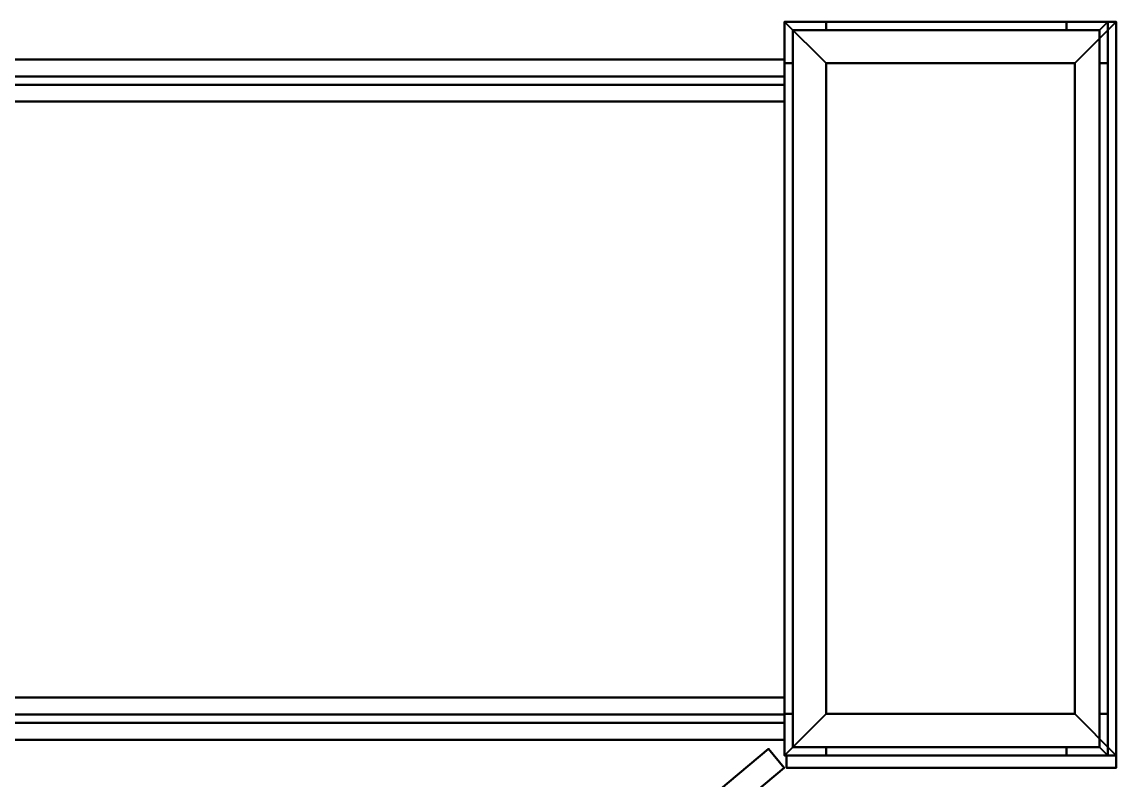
# Model space of a CAD drawing. Header units: millimetres. Extents: x -3275 to 3275, y -1040 to 450.
# Drawn here: x 1955 to 3275, y -465 to 450 of the extents above; entities that cross this region are included whole.
import ezdxf

# ---------------------------------------------------------------- set-up
doc = ezdxf.new("R2010")
doc.units = ezdxf.units.MM
doc.layers.add('I-FURN-PNLS', color=7, linetype='Continuous', lineweight=40)

msp = doc.modelspace()

# ---------------------------------------------------------------- meshes
at = {"layer": 'I-FURN-PNLS', "color": 7, "true_color": 0xf5f5f3}
mesh = msp.add_polyface(dxfattribs=at)
corners = [(2875, 450, 150), (2875, -435, 150), (3275, -435, 150), (3275, 450, 150), (2925, -385, 150), (2925, 400, 150), (3225, 400, 150), (3225, -385, 150)]
mesh.append_faces([[corners[k] for k in face] for face in [(0, 5, 6, 3), (3, 6, 7, 2)]], dxfattribs={"vtx0": -1, "vtx2": -1, "color": 7})
mesh.append_faces([[corners[k] for k in face] for face in [(4, 5, 0, 1), (7, 4, 1, 2)]], dxfattribs={"vtx1": -1, "vtx3": -1, "color": 7})
mesh = msp.add_polyface(dxfattribs=at)
corners = [(2875, 450), (3275, 450), (3275, -435), (2875, -435), (2925, -385), (3225, -385), (3225, 400), (2925, 400)]
mesh.append_faces([[corners[k] for k in face] for face in [(3, 4, 5, 2), (2, 5, 6, 1)]], dxfattribs={"vtx0": -1, "vtx2": -1, "color": 7})
mesh.append_faces([[corners[k] for k in face] for face in [(7, 4, 3, 0), (6, 7, 0, 1)]], dxfattribs={"vtx1": -1, "vtx3": -1, "color": 7})
mesh = msp.add_polyface(dxfattribs=at)
corners = [(2875, 450, 150), (3275, 450, 150), (3275, 450), (2875, 450)]
mesh.append_faces([[corners[k] for k in face] for face in [(0, 1, 2, 3)]], dxfattribs={"color": 7})
mesh = msp.add_polyface(dxfattribs=at)
corners = [(2875, -435, 150), (2875, 450, 150), (2875, 450), (2875, -435)]
mesh.append_faces([[corners[k] for k in face] for face in [(0, 1, 2, 3)]], dxfattribs={"color": 7})
mesh = msp.add_polyface(dxfattribs=at)
corners = [(2925, 450, 2175), (2875, 450, 2175), (2875, 400, 2175), (2885, 400, 2175), (2885, 440, 2175), (2925, 440, 2175), (2925, -435, 2175), (2925, -425, 2175), (2885, -425, 2175), (2885, -385, 2175), (2875, -385, 2175), (2875, -435, 2175), (3215, 450, 2175), (3215, 440, 2175), (3255, 440, 2175), (3255, 400, 2175), (3265, 400, 2175), (3265, 450, 2175), (3215, -435, 2175), (3265, -435, 2175), (3265, -385, 2175), (3255, -385, 2175), (3255, -425, 2175), (3215, -425, 2175)]
mesh.append_faces([[corners[k] for k in face] for face in [(4, 1, 2, 3), (14, 17, 12, 13), (22, 19, 20, 21)]], dxfattribs={"vtx0": -1, "color": 7})
mesh.append_faces([[corners[k] for k in face] for face in [(10, 11, 8, 9), (16, 17, 14, 15), (18, 19, 22, 23)]], dxfattribs={"vtx1": -1, "color": 7})
mesh.append_faces([[corners[k] for k in face] for face in [(6, 7, 8, 11)]], dxfattribs={"vtx2": -1, "color": 7})
mesh.append_faces([[corners[k] for k in face] for face in [(4, 5, 0, 1)]], dxfattribs={"vtx3": -1, "color": 7})
mesh = msp.add_polyface(dxfattribs=at)
corners = [(2925, 450, 150), (2925, 440, 150), (2885, 440, 150), (2885, 400, 150), (2875, 400, 150), (2875, 450, 150), (2925, -435, 150), (2875, -435, 150), (2875, -385, 150), (2885, -385, 150), (2885, -425, 150), (2925, -425, 150), (3215, 450, 150), (3265, 450, 150), (3265, 400, 150), (3255, 400, 150), (3255, 440, 150), (3215, 440, 150), (3215, -435, 150), (3215, -425, 150), (3255, -425, 150), (3255, -385, 150), (3265, -385, 150), (3265, -435, 150)]
mesh.append_faces([[corners[k] for k in face] for face in [(2, 5, 0, 1), (10, 7, 8, 9), (16, 13, 14, 15)]], dxfattribs={"vtx0": -1, "color": 7})
mesh.append_faces([[corners[k] for k in face] for face in [(4, 5, 2, 3), (6, 7, 10, 11), (22, 23, 20, 21)]], dxfattribs={"vtx1": -1, "color": 7})
mesh.append_faces([[corners[k] for k in face] for face in [(18, 19, 20, 23)]], dxfattribs={"vtx2": -1, "color": 7})
mesh.append_faces([[corners[k] for k in face] for face in [(16, 17, 12, 13)]], dxfattribs={"vtx3": -1, "color": 7})
mesh = msp.add_polyface(dxfattribs=at)
corners = [(2875, 400, 2175), (2875, 450, 2175), (2875, 450, 150), (2875, 400, 150)]
mesh.append_faces([[corners[k] for k in face] for face in [(0, 1, 2, 3)]], dxfattribs={"color": 7})
mesh = msp.add_polyface(dxfattribs=at)
corners = [(2875, 450, 2175), (2925, 450, 2175), (2925, 450, 150), (2875, 450, 150)]
mesh.append_faces([[corners[k] for k in face] for face in [(0, 1, 2, 3)]], dxfattribs={"color": 7})
mesh = msp.add_polyface(dxfattribs=at)
corners = [(3265, 450, 2200), (2875, 450, 2200), (2875, -435, 2200), (3265, -435, 2200)]
mesh.append_faces([[corners[k] for k in face] for face in [(2, 3, 0, 1)]], dxfattribs={"color": 7})
mesh = msp.add_polyface(dxfattribs=at)
corners = [(3265, 450, 2175), (3265, -435, 2175), (2875, -435, 2175), (2875, 450, 2175)]
mesh.append_faces([[corners[k] for k in face] for face in [(2, 3, 0, 1)]], dxfattribs={"color": 7})
mesh = msp.add_polyface(dxfattribs=at)
corners = [(2875, -435, 2200), (2875, 450, 2200), (2875, 450, 2175), (2875, -435, 2175)]
mesh.append_faces([[corners[k] for k in face] for face in [(0, 1, 2, 3)]], dxfattribs={"color": 7})
mesh = msp.add_polyface(dxfattribs=at)
corners = [(2875, 450, 2200), (3265, 450, 2200), (3265, 450, 2175), (2875, 450, 2175)]
mesh.append_faces([[corners[k] for k in face] for face in [(0, 1, 2, 3)]], dxfattribs={"color": 7})
mesh = msp.add_polyface(dxfattribs=at)
corners = [(2925, 450, 2175), (2925, 440, 2175), (2925, 440, 150), (2925, 450, 150)]
mesh.append_faces([[corners[k] for k in face] for face in [(0, 1, 2, 3)]], dxfattribs={"color": 7})
mesh = msp.add_polyface(dxfattribs=at)
corners = [(3215, 450, 2175), (3265, 450, 2175), (3265, 450, 150), (3215, 450, 150)]
mesh.append_faces([[corners[k] for k in face] for face in [(0, 1, 2, 3)]], dxfattribs={"color": 7})
mesh = msp.add_polyface(dxfattribs=at)
corners = [(3215, 440, 2175), (3215, 450, 2175), (3215, 450, 150), (3215, 440, 150)]
mesh.append_faces([[corners[k] for k in face] for face in [(3, 0, 1, 2)]], dxfattribs={"color": 7})
mesh = msp.add_polyface(dxfattribs=at)
corners = [(3265, 450, 2175), (3265, 400, 2175), (3265, 400, 150), (3265, 450, 150)]
mesh.append_faces([[corners[k] for k in face] for face in [(0, 1, 2, 3)]], dxfattribs={"color": 7})
mesh = msp.add_polyface(dxfattribs=at)
corners = [(3265, 450, 2200), (3265, -435, 2200), (3265, -435, 2175), (3265, 450, 2175)]
mesh.append_faces([[corners[k] for k in face] for face in [(0, 1, 2, 3)]], dxfattribs={"color": 7})
mesh = msp.add_polyface(dxfattribs=at)
corners = [(3265, 450, 2200), (3265, -435, 2200), (3275, -435, 2200), (3275, 450, 2200)]
mesh.append_faces([[corners[k] for k in face] for face in [(3, 0, 1, 2)]], dxfattribs={"color": 7})
mesh = msp.add_polyface(dxfattribs=at)
corners = [(3265, 450), (3275, 450), (3275, -435), (3265, -435)]
mesh.append_faces([[corners[k] for k in face] for face in [(2, 3, 0, 1)]], dxfattribs={"color": 7})
mesh = msp.add_polyface(dxfattribs=at)
corners = [(3265, 450, 2200), (3275, 450, 2200), (3275, 450), (3265, 450)]
mesh.append_faces([[corners[k] for k in face] for face in [(0, 1, 2, 3)]], dxfattribs={"color": 7})
mesh = msp.add_polyface(dxfattribs=at)
corners = [(3265, -435, 2200), (3265, 450, 2200), (3265, 450), (3265, -435)]
mesh.append_faces([[corners[k] for k in face] for face in [(0, 1, 2, 3)]], dxfattribs={"color": 7})
mesh = msp.add_polyface(dxfattribs=at)
corners = [(3275, 450, 150), (3275, -435, 150), (3275, -435), (3275, 450)]
mesh.append_faces([[corners[k] for k in face] for face in [(0, 1, 2, 3)]], dxfattribs={"color": 7})
mesh = msp.add_polyface(dxfattribs=at)
corners = [(3275, 450, 2200), (3275, -435, 2200), (3275, -435), (3275, 450)]
mesh.append_faces([[corners[k] for k in face] for face in [(0, 1, 2, 3)]], dxfattribs={"color": 7})
mesh = msp.add_polyface(dxfattribs=at)
corners = [(2925, 440, 2175), (2885, 440, 2175), (2885, 440, 150), (2925, 440, 150)]
mesh.append_faces([[corners[k] for k in face] for face in [(0, 1, 2, 3)]], dxfattribs={"color": 7})
mesh = msp.add_polyface(dxfattribs=at)
corners = [(2885, 440, 2175), (2885, 400, 2175), (2885, 400, 150), (2885, 440, 150)]
mesh.append_faces([[corners[k] for k in face] for face in [(3, 0, 1, 2)]], dxfattribs={"color": 7})
mesh = msp.add_polyface(dxfattribs=at)
corners = [(3255, 440, 680), (2885, 440, 680), (2885, -425, 680), (3255, -425, 680)]
mesh.append_faces([[corners[k] for k in face] for face in [(3, 0, 1, 2)]], dxfattribs={"color": 7})
mesh = msp.add_polyface(dxfattribs=at)
corners = [(3255, 440, 655), (3255, -425, 655), (2885, -425, 655), (2885, 440, 655)]
mesh.append_faces([[corners[k] for k in face] for face in [(2, 3, 0, 1)]], dxfattribs={"color": 7})
mesh = msp.add_polyface(dxfattribs=at)
corners = [(2885, -425, 680), (2885, 440, 680), (2885, 440, 655), (2885, -425, 655)]
mesh.append_faces([[corners[k] for k in face] for face in [(0, 1, 2, 3)]], dxfattribs={"color": 7})
mesh = msp.add_polyface(dxfattribs=at)
corners = [(2885, 440, 680), (3255, 440, 680), (3255, 440, 655), (2885, 440, 655)]
mesh.append_faces([[corners[k] for k in face] for face in [(0, 1, 2, 3)]], dxfattribs={"color": 7})
mesh = msp.add_polyface(dxfattribs=at)
corners = [(3255, 440, 1060), (2885, 440, 1060), (2885, -425, 1060), (3255, -425, 1060)]
mesh.append_faces([[corners[k] for k in face] for face in [(3, 0, 1, 2)]], dxfattribs={"color": 7})
mesh = msp.add_polyface(dxfattribs=at)
corners = [(3255, 440, 1035), (3255, -425, 1035), (2885, -425, 1035), (2885, 440, 1035)]
mesh.append_faces([[corners[k] for k in face] for face in [(2, 3, 0, 1)]], dxfattribs={"color": 7})
mesh = msp.add_polyface(dxfattribs=at)
corners = [(2885, -425, 1060), (2885, 440, 1060), (2885, 440, 1035), (2885, -425, 1035)]
mesh.append_faces([[corners[k] for k in face] for face in [(0, 1, 2, 3)]], dxfattribs={"color": 7})
mesh = msp.add_polyface(dxfattribs=at)
corners = [(2885, 440, 1060), (3255, 440, 1060), (3255, 440, 1035), (2885, 440, 1035)]
mesh.append_faces([[corners[k] for k in face] for face in [(0, 1, 2, 3)]], dxfattribs={"color": 7})
mesh = msp.add_polyface(dxfattribs=at)
corners = [(3255, 440, 1440), (2885, 440, 1440), (2885, -425, 1440), (3255, -425, 1440)]
mesh.append_faces([[corners[k] for k in face] for face in [(3, 0, 1, 2)]], dxfattribs={"color": 7})
mesh = msp.add_polyface(dxfattribs=at)
corners = [(3255, 440, 1415), (3255, -425, 1415), (2885, -425, 1415), (2885, 440, 1415)]
mesh.append_faces([[corners[k] for k in face] for face in [(2, 3, 0, 1)]], dxfattribs={"color": 7})
mesh = msp.add_polyface(dxfattribs=at)
corners = [(2885, -425, 1440), (2885, 440, 1440), (2885, 440, 1415), (2885, -425, 1415)]
mesh.append_faces([[corners[k] for k in face] for face in [(0, 1, 2, 3)]], dxfattribs={"color": 7})
mesh = msp.add_polyface(dxfattribs=at)
corners = [(2885, 440, 1440), (3255, 440, 1440), (3255, 440, 1415), (2885, 440, 1415)]
mesh.append_faces([[corners[k] for k in face] for face in [(0, 1, 2, 3)]], dxfattribs={"color": 7})
mesh = msp.add_polyface(dxfattribs=at)
corners = [(3255, 440, 1820), (2885, 440, 1820), (2885, -425, 1820), (3255, -425, 1820)]
mesh.append_faces([[corners[k] for k in face] for face in [(3, 0, 1, 2)]], dxfattribs={"color": 7})
mesh = msp.add_polyface(dxfattribs=at)
corners = [(3255, 440, 1795), (3255, -425, 1795), (2885, -425, 1795), (2885, 440, 1795)]
mesh.append_faces([[corners[k] for k in face] for face in [(2, 3, 0, 1)]], dxfattribs={"color": 7})
mesh = msp.add_polyface(dxfattribs=at)
corners = [(2885, -425, 1820), (2885, 440, 1820), (2885, 440, 1795), (2885, -425, 1795)]
mesh.append_faces([[corners[k] for k in face] for face in [(0, 1, 2, 3)]], dxfattribs={"color": 7})
mesh = msp.add_polyface(dxfattribs=at)
corners = [(2885, 440, 1820), (3255, 440, 1820), (3255, 440, 1795), (2885, 440, 1795)]
mesh.append_faces([[corners[k] for k in face] for face in [(0, 1, 2, 3)]], dxfattribs={"color": 7})
mesh = msp.add_polyface(dxfattribs=at)
corners = [(3255, 440, 174), (2885, 440, 174), (2885, -425, 174), (3255, -425, 174)]
mesh.append_faces([[corners[k] for k in face] for face in [(3, 0, 1, 2)]], dxfattribs={"color": 7})
mesh = msp.add_polyface(dxfattribs=at)
corners = [(3255, 440, 149), (3255, -425, 149), (2885, -425, 149), (2885, 440, 149)]
mesh.append_faces([[corners[k] for k in face] for face in [(2, 3, 0, 1)]], dxfattribs={"color": 7})
mesh = msp.add_polyface(dxfattribs=at)
corners = [(2885, -425, 174), (2885, 440, 174), (2885, 440, 149), (2885, -425, 149)]
mesh.append_faces([[corners[k] for k in face] for face in [(0, 1, 2, 3)]], dxfattribs={"color": 7})
mesh = msp.add_polyface(dxfattribs=at)
corners = [(2885, 440, 174), (3255, 440, 174), (3255, 440, 149), (2885, 440, 149)]
mesh.append_faces([[corners[k] for k in face] for face in [(0, 1, 2, 3)]], dxfattribs={"color": 7})
mesh = msp.add_polyface(dxfattribs=at)
corners = [(3255, 440, 2175), (3215, 440, 2175), (3215, 440, 150), (3255, 440, 150)]
mesh.append_faces([[corners[k] for k in face] for face in [(3, 0, 1, 2)]], dxfattribs={"color": 7})
mesh = msp.add_polyface(dxfattribs=at)
corners = [(3255, 400, 2175), (3255, 440, 2175), (3255, 440, 150), (3255, 400, 150)]
mesh.append_faces([[corners[k] for k in face] for face in [(3, 0, 1, 2)]], dxfattribs={"color": 7})
mesh = msp.add_polyface(dxfattribs=at)
corners = [(3255, 440, 680), (3255, -425, 680), (3255, -425, 655), (3255, 440, 655)]
mesh.append_faces([[corners[k] for k in face] for face in [(0, 1, 2, 3)]], dxfattribs={"color": 7})
mesh = msp.add_polyface(dxfattribs=at)
corners = [(3255, 440, 1060), (3255, -425, 1060), (3255, -425, 1035), (3255, 440, 1035)]
mesh.append_faces([[corners[k] for k in face] for face in [(0, 1, 2, 3)]], dxfattribs={"color": 7})
mesh = msp.add_polyface(dxfattribs=at)
corners = [(3255, 440, 1440), (3255, -425, 1440), (3255, -425, 1415), (3255, 440, 1415)]
mesh.append_faces([[corners[k] for k in face] for face in [(0, 1, 2, 3)]], dxfattribs={"color": 7})
mesh = msp.add_polyface(dxfattribs=at)
corners = [(3255, 440, 1820), (3255, -425, 1820), (3255, -425, 1795), (3255, 440, 1795)]
mesh.append_faces([[corners[k] for k in face] for face in [(0, 1, 2, 3)]], dxfattribs={"color": 7})
mesh = msp.add_polyface(dxfattribs=at)
corners = [(3255, 440, 174), (3255, -425, 174), (3255, -425, 149), (3255, 440, 149)]
mesh.append_faces([[corners[k] for k in face] for face in [(0, 1, 2, 3)]], dxfattribs={"color": 7})
mesh = msp.add_polyface(dxfattribs=at)
corners = [(-2875, 353.8, -11.3), (-2875, 404.6, -11.3), (2875, 404.6, -11.3), (2875, 353.8, -11.3)]
mesh.append_faces([[corners[k] for k in face] for face in [(0, 1, 2, 3)]], dxfattribs={"color": 7})
mesh = msp.add_polyface(dxfattribs=at)
corners = [(-2875, 404.6, -11.3), (-2875, 404.6, -5), (2875, 404.6, -5), (2875, 404.6, -11.3)]
mesh.append_faces([[corners[k] for k in face] for face in [(0, 1, 2, 3)]], dxfattribs={"color": 7})
mesh = msp.add_polyface(dxfattribs=at)
corners = [(-2875, 404.6, -5), (-2875, 384.2, -5), (2875, 384.2, -5), (2875, 404.6, -5)]
mesh.append_faces([[corners[k] for k in face] for face in [(0, 1, 2, 3)]], dxfattribs={"color": 7})
mesh = msp.add_polyface(dxfattribs=at)
corners = [(2875, 353.8, -5), (2875, 353.8, -11.3), (2875, 404.6, -11.3), (2875, 404.6, -5), (2875, 384.2, -5), (2875, 384.2), (2875, 374.2), (2875, 374.2, -5)]
mesh.append_faces([[corners[k] for k in face] for face in [(5, 6, 7, 4)]], dxfattribs={"vtx2": -1, "color": 7})
mesh.append_faces([[corners[k] for k in face] for face in [(2, 3, 4, 7)]], dxfattribs={"vtx2": -1, "vtx3": -1, "color": 7})
mesh.append_faces([[corners[k] for k in face] for face in [(7, 0, 1, 2)]], dxfattribs={"vtx3": -1, "color": 7})
mesh = msp.add_polyface(dxfattribs=at)
corners = [(2885, 400, 2175), (2875, 400, 2175), (2875, 400, 150), (2885, 400, 150)]
mesh.append_faces([[corners[k] for k in face] for face in [(3, 0, 1, 2)]], dxfattribs={"color": 7})
mesh = msp.add_polyface(dxfattribs=at)
corners = [(3225, 400, 150), (2925, 400, 150), (2925, 400), (3225, 400)]
mesh.append_faces([[corners[k] for k in face] for face in [(0, 1, 2, 3)]], dxfattribs={"color": 7})
mesh = msp.add_polyface(dxfattribs=at)
corners = [(2925, 400, 150), (2925, -385, 150), (2925, -385), (2925, 400)]
mesh.append_faces([[corners[k] for k in face] for face in [(0, 1, 2, 3)]], dxfattribs={"color": 7})
mesh = msp.add_polyface(dxfattribs=at)
corners = [(3225, -385, 150), (3225, 400, 150), (3225, 400), (3225, -385)]
mesh.append_faces([[corners[k] for k in face] for face in [(0, 1, 2, 3)]], dxfattribs={"color": 7})
mesh = msp.add_polyface(dxfattribs=at)
corners = [(3265, 400, 2175), (3255, 400, 2175), (3255, 400, 150), (3265, 400, 150)]
mesh.append_faces([[corners[k] for k in face] for face in [(3, 0, 1, 2)]], dxfattribs={"color": 7})
mesh = msp.add_polyface(dxfattribs=at)
corners = [(-2875, 384.2, -5), (-2875, 384.2), (2875, 384.2), (2875, 384.2, -5)]
mesh.append_faces([[corners[k] for k in face] for face in [(3, 0, 1, 2)]], dxfattribs={"color": 7})
mesh = msp.add_polyface(dxfattribs=at)
corners = [(-2875, 384.2), (-2875, 374.2), (2875, 374.2), (2875, 384.2)]
mesh.append_faces([[corners[k] for k in face] for face in [(0, 1, 2, 3)]], dxfattribs={"color": 7})
mesh = msp.add_polyface(dxfattribs=at)
corners = [(-2875, 374.2), (-2875, 374.2, -5), (2875, 374.2, -5), (2875, 374.2)]
mesh.append_faces([[corners[k] for k in face] for face in [(2, 3, 0, 1)]], dxfattribs={"color": 7})
mesh = msp.add_polyface(dxfattribs=at)
corners = [(-2875, 374.2, -5), (-2875, 353.8, -5), (2875, 353.8, -5), (2875, 374.2, -5)]
mesh.append_faces([[corners[k] for k in face] for face in [(0, 1, 2, 3)]], dxfattribs={"color": 7})
mesh = msp.add_polyface(dxfattribs=at)
corners = [(-2875, 353.8, -5), (-2875, 353.8, -11.3), (2875, 353.8, -11.3), (2875, 353.8, -5)]
mesh.append_faces([[corners[k] for k in face] for face in [(0, 1, 2, 3)]], dxfattribs={"color": 7})
mesh = msp.add_polyface(dxfattribs=at)
corners = [(-2875, -416.2, -11.3), (-2875, -365.4, -11.3), (2875, -365.4, -11.3), (2875, -416.2, -11.3)]
mesh.append_faces([[corners[k] for k in face] for face in [(0, 1, 2, 3)]], dxfattribs={"color": 7})
mesh = msp.add_polyface(dxfattribs=at)
corners = [(-2875, -365.4, -11.3), (-2875, -365.4, -5), (2875, -365.4, -5), (2875, -365.4, -11.3)]
mesh.append_faces([[corners[k] for k in face] for face in [(0, 1, 2, 3)]], dxfattribs={"color": 7})
mesh = msp.add_polyface(dxfattribs=at)
corners = [(-2875, -365.4, -5), (-2875, -385.8, -5), (2875, -385.8, -5), (2875, -365.4, -5)]
mesh.append_faces([[corners[k] for k in face] for face in [(0, 1, 2, 3)]], dxfattribs={"color": 7})
mesh = msp.add_polyface(dxfattribs=at)
corners = [(2875, -416.2, -5), (2875, -416.2, -11.3), (2875, -365.4, -11.3), (2875, -365.4, -5), (2875, -385.8, -5), (2875, -385.8), (2875, -395.8), (2875, -395.8, -5)]
mesh.append_faces([[corners[k] for k in face] for face in [(5, 6, 7, 4)]], dxfattribs={"vtx2": -1, "color": 7})
mesh.append_faces([[corners[k] for k in face] for face in [(2, 3, 4, 7)]], dxfattribs={"vtx2": -1, "vtx3": -1, "color": 7})
mesh.append_faces([[corners[k] for k in face] for face in [(7, 0, 1, 2)]], dxfattribs={"vtx3": -1, "color": 7})
mesh = msp.add_polyface(dxfattribs=at)
corners = [(-2875, -385.8, -5), (-2875, -385.8), (2875, -385.8), (2875, -385.8, -5)]
mesh.append_faces([[corners[k] for k in face] for face in [(0, 1, 2, 3)]], dxfattribs={"color": 7})
mesh = msp.add_polyface(dxfattribs=at)
corners = [(-2875, -385.8), (-2875, -395.8), (2875, -395.8), (2875, -385.8)]
mesh.append_faces([[corners[k] for k in face] for face in [(0, 1, 2, 3)]], dxfattribs={"color": 7})
mesh = msp.add_polyface(dxfattribs=at)
corners = [(-2875, -395.8), (-2875, -395.8, -5), (2875, -395.8, -5), (2875, -395.8)]
mesh.append_faces([[corners[k] for k in face] for face in [(2, 3, 0, 1)]], dxfattribs={"color": 7})
mesh = msp.add_polyface(dxfattribs=at)
corners = [(-2875, -395.8, -5), (-2875, -416.2, -5), (2875, -416.2, -5), (2875, -395.8, -5)]
mesh.append_faces([[corners[k] for k in face] for face in [(0, 1, 2, 3)]], dxfattribs={"color": 7})
mesh = msp.add_polyface(dxfattribs=at)
corners = [(2875, -435, 2175), (2875, -385, 2175), (2875, -385, 150), (2875, -435, 150)]
mesh.append_faces([[corners[k] for k in face] for face in [(0, 1, 2, 3)]], dxfattribs={"color": 7})
mesh = msp.add_polyface(dxfattribs=at)
corners = [(2875, -385, 2175), (2885, -385, 2175), (2885, -385, 150), (2875, -385, 150)]
mesh.append_faces([[corners[k] for k in face] for face in [(3, 0, 1, 2)]], dxfattribs={"color": 7})
mesh = msp.add_polyface(dxfattribs=at)
corners = [(2885, -385, 2175), (2885, -425, 2175), (2885, -425, 150), (2885, -385, 150)]
mesh.append_faces([[corners[k] for k in face] for face in [(3, 0, 1, 2)]], dxfattribs={"color": 7})
mesh = msp.add_polyface(dxfattribs=at)
corners = [(2925, -385, 150), (3225, -385, 150), (3225, -385), (2925, -385)]
mesh.append_faces([[corners[k] for k in face] for face in [(0, 1, 2, 3)]], dxfattribs={"color": 7})
mesh = msp.add_polyface(dxfattribs=at)
corners = [(3255, -425, 2175), (3255, -385, 2175), (3255, -385, 150), (3255, -425, 150)]
mesh.append_faces([[corners[k] for k in face] for face in [(3, 0, 1, 2)]], dxfattribs={"color": 7})
mesh = msp.add_polyface(dxfattribs=at)
corners = [(3255, -385, 2175), (3265, -385, 2175), (3265, -385, 150), (3255, -385, 150)]
mesh.append_faces([[corners[k] for k in face] for face in [(3, 0, 1, 2)]], dxfattribs={"color": 7})
mesh = msp.add_polyface(dxfattribs=at)
corners = [(3265, -385, 2175), (3265, -435, 2175), (3265, -435, 150), (3265, -385, 150)]
mesh.append_faces([[corners[k] for k in face] for face in [(0, 1, 2, 3)]], dxfattribs={"color": 7})
mesh = msp.add_polyface(dxfattribs=at)
corners = [(-2875, -416.2, -5), (-2875, -416.2, -11.3), (2875, -416.2, -11.3), (2875, -416.2, -5)]
mesh.append_faces([[corners[k] for k in face] for face in [(0, 1, 2, 3)]], dxfattribs={"color": 7})
at = {"layer": 'I-FURN-PNLS', "color": 25, "true_color": 0x866854}
mesh = msp.add_polyface(dxfattribs=at)
corners = [(2874.6, -450), (2200, -1016), (2180.8, -993.2), (2855.4, -427.2)]
mesh.append_faces([[corners[k] for k in face] for face in [(3, 0, 1, 2)]], dxfattribs={"color": 25})
mesh = msp.add_polyface(dxfattribs=at)
corners = [(2200, -1016, 2200), (2874.6, -450, 2200), (2855.4, -427.2, 2200), (2180.8, -993.2, 2200)]
mesh.append_faces([[corners[k] for k in face] for face in [(1, 2, 3, 0)]], dxfattribs={"color": 25})
mesh = msp.add_polyface(dxfattribs=at)
corners = [(2855.4, -427.2, 2200), (2855.4, -427.2), (2180.8, -993.2), (2180.8, -993.2, 2200)]
mesh.append_faces([[corners[k] for k in face] for face in [(1, 2, 3, 0)]], dxfattribs={"color": 25})
mesh = msp.add_polyface(dxfattribs=at)
corners = [(2874.6, -450, 2200), (2874.6, -450), (2855.4, -427.2), (2855.4, -427.2, 2200)]
mesh.append_faces([[corners[k] for k in face] for face in [(1, 2, 3, 0)]], dxfattribs={"color": 25})
at = {"layer": 'I-FURN-PNLS', "color": 7, "true_color": 0xf5f5f3}
mesh = msp.add_polyface(dxfattribs=at)
corners = [(3275, -435, 150), (2875, -435, 150), (2875, -435), (3275, -435)]
mesh.append_faces([[corners[k] for k in face] for face in [(0, 1, 2, 3)]], dxfattribs={"color": 7})
mesh = msp.add_polyface(dxfattribs=at)
corners = [(2925, -435, 2175), (2875, -435, 2175), (2875, -435, 150), (2925, -435, 150)]
mesh.append_faces([[corners[k] for k in face] for face in [(0, 1, 2, 3)]], dxfattribs={"color": 7})
mesh = msp.add_polyface(dxfattribs=at)
corners = [(3265, -435, 2200), (2875, -435, 2200), (2875, -435, 2175), (3265, -435, 2175)]
mesh.append_faces([[corners[k] for k in face] for face in [(0, 1, 2, 3)]], dxfattribs={"color": 7})
at = {"layer": 'I-FURN-PNLS', "color": 25, "true_color": 0x866854}
mesh = msp.add_polyface(dxfattribs=at)
corners = [(3275, -435, 2200), (2877.2, -435, 2200), (2877.2, -450, 2200), (3275, -450, 2200)]
mesh.append_faces([[corners[k] for k in face] for face in [(2, 3, 0, 1)]], dxfattribs={"color": 25})
mesh = msp.add_polyface(dxfattribs=at)
corners = [(3275, -435), (3275, -450), (2877.2, -450), (2877.2, -435)]
mesh.append_faces([[corners[k] for k in face] for face in [(2, 3, 0, 1)]], dxfattribs={"color": 25})
mesh = msp.add_polyface(dxfattribs=at)
corners = [(2877.2, -450, 2200), (2877.2, -435, 2200), (2877.2, -435), (2877.2, -450)]
mesh.append_faces([[corners[k] for k in face] for face in [(3, 0, 1, 2)]], dxfattribs={"color": 25})
mesh = msp.add_polyface(dxfattribs=at)
corners = [(2877.2, -435, 2200), (3275, -435, 2200), (3275, -435), (2877.2, -435)]
mesh.append_faces([[corners[k] for k in face] for face in [(3, 0, 1, 2)]], dxfattribs={"color": 25})
at = {"layer": 'I-FURN-PNLS', "color": 7, "true_color": 0xf5f5f3}
mesh = msp.add_polyface(dxfattribs=at)
corners = [(2885, -425, 2175), (2925, -425, 2175), (2925, -425, 150), (2885, -425, 150)]
mesh.append_faces([[corners[k] for k in face] for face in [(0, 1, 2, 3)]], dxfattribs={"color": 7})
mesh = msp.add_polyface(dxfattribs=at)
corners = [(3255, -425, 680), (2885, -425, 680), (2885, -425, 655), (3255, -425, 655)]
mesh.append_faces([[corners[k] for k in face] for face in [(0, 1, 2, 3)]], dxfattribs={"color": 7})
mesh = msp.add_polyface(dxfattribs=at)
corners = [(3255, -425, 1060), (2885, -425, 1060), (2885, -425, 1035), (3255, -425, 1035)]
mesh.append_faces([[corners[k] for k in face] for face in [(0, 1, 2, 3)]], dxfattribs={"color": 7})
mesh = msp.add_polyface(dxfattribs=at)
corners = [(3255, -425, 1440), (2885, -425, 1440), (2885, -425, 1415), (3255, -425, 1415)]
mesh.append_faces([[corners[k] for k in face] for face in [(0, 1, 2, 3)]], dxfattribs={"color": 7})
mesh = msp.add_polyface(dxfattribs=at)
corners = [(3255, -425, 1820), (2885, -425, 1820), (2885, -425, 1795), (3255, -425, 1795)]
mesh.append_faces([[corners[k] for k in face] for face in [(0, 1, 2, 3)]], dxfattribs={"color": 7})
mesh = msp.add_polyface(dxfattribs=at)
corners = [(3255, -425, 174), (2885, -425, 174), (2885, -425, 149), (3255, -425, 149)]
mesh.append_faces([[corners[k] for k in face] for face in [(0, 1, 2, 3)]], dxfattribs={"color": 7})
mesh = msp.add_polyface(dxfattribs=at)
corners = [(2925, -425, 2175), (2925, -435, 2175), (2925, -435, 150), (2925, -425, 150)]
mesh.append_faces([[corners[k] for k in face] for face in [(3, 0, 1, 2)]], dxfattribs={"color": 7})
mesh = msp.add_polyface(dxfattribs=at)
corners = [(3215, -435, 2175), (3215, -425, 2175), (3215, -425, 150), (3215, -435, 150)]
mesh.append_faces([[corners[k] for k in face] for face in [(0, 1, 2, 3)]], dxfattribs={"color": 7})
mesh = msp.add_polyface(dxfattribs=at)
corners = [(3215, -425, 2175), (3255, -425, 2175), (3255, -425, 150), (3215, -425, 150)]
mesh.append_faces([[corners[k] for k in face] for face in [(3, 0, 1, 2)]], dxfattribs={"color": 7})
mesh = msp.add_polyface(dxfattribs=at)
corners = [(3265, -435, 2175), (3215, -435, 2175), (3215, -435, 150), (3265, -435, 150)]
mesh.append_faces([[corners[k] for k in face] for face in [(0, 1, 2, 3)]], dxfattribs={"color": 7})
mesh = msp.add_polyface(dxfattribs=at)
corners = [(3275, -435, 2200), (3265, -435, 2200), (3265, -435), (3275, -435)]
mesh.append_faces([[corners[k] for k in face] for face in [(0, 1, 2, 3)]], dxfattribs={"color": 7})
at = {"layer": 'I-FURN-PNLS', "color": 25, "true_color": 0x866854}
mesh = msp.add_polyface(dxfattribs=at)
corners = [(3275, -435, 2200), (3275, -450, 2200), (3275, -450), (3275, -435)]
mesh.append_faces([[corners[k] for k in face] for face in [(0, 1, 2, 3)]], dxfattribs={"color": 25})
mesh = msp.add_polyface(dxfattribs=at)
corners = [(2874.6, -450), (2874.6, -450, 2200), (2200, -1016, 2200), (2200, -1016)]
mesh.append_faces([[corners[k] for k in face] for face in [(2, 3, 0, 1)]], dxfattribs={"color": 25})
mesh = msp.add_polyface(dxfattribs=at)
corners = [(3275, -450, 2200), (2877.2, -450, 2200), (2877.2, -450), (3275, -450)]
mesh.append_faces([[corners[k] for k in face] for face in [(3, 0, 1, 2)]], dxfattribs={"color": 25})

doc.saveas('drawing.dxf')
